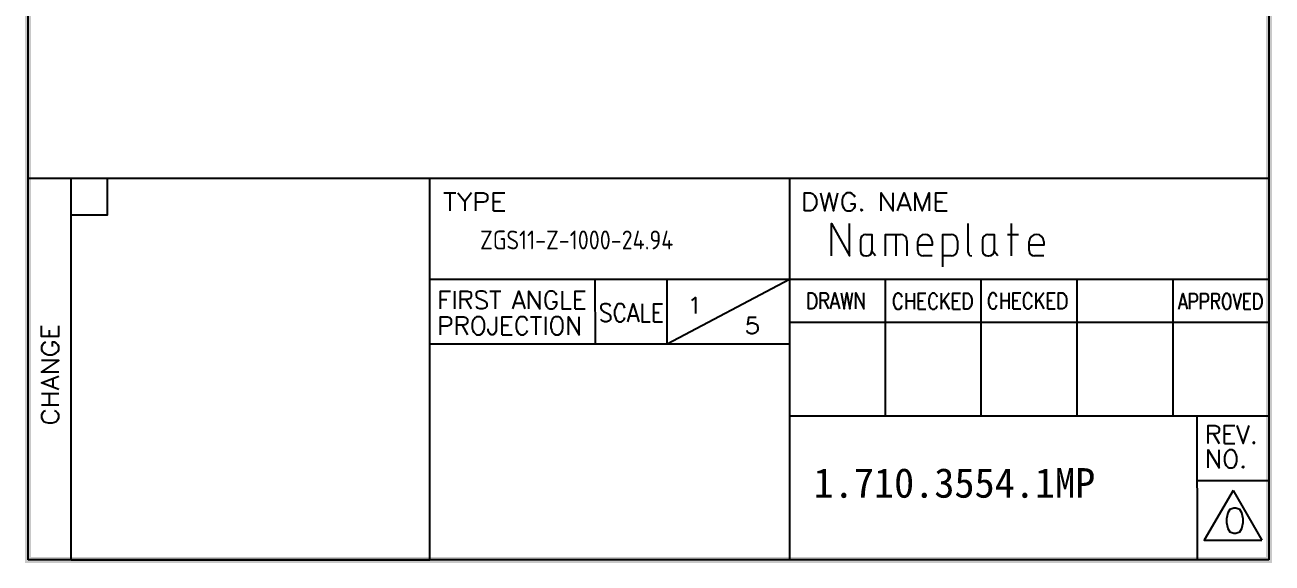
# Model space of a CAD drawing. Header units: millimetres. Extents: x -185079 to -2648, y 85916 to 249201.
# Drawn here: x -57810 to -55701, y 120964 to 121874 of the extents above; entities that cross this region are included whole.
import ezdxf

# ---------------------------------------------------------------- set-up
doc = ezdxf.new("R2010")
doc.units = ezdxf.units.MM
for name, color, linetype in [('PDF_Geometry', 7, 'Continuous'), ('PDF_Solid Fills', 7, 'Continuous'), ('PDF_Text', 7, 'Continuous')]:
    doc.layers.add(name, color=color, linetype=linetype)
doc.styles.add('PDF FangSong', font='simfang.ttf')

msp = doc.modelspace()

# ---------------------------------------------------------------- hatches: boundary and pattern name
at = {"layer": 'PDF_Solid Fills', "transparency": 33554559, "extrusion": (-0.004685415688226632, -0.01745240643729066, 0.9998367168639968)}
for points in [[(-87196.64754588668, 101854.7513881624), (-87189.52011056707, 101867.1119765626), (-88073.12200368926, 105118.9421904721)], [(-87189.52011056707, 101867.1119765626), (-88073.12200368926, 105118.9421904721), (-88060.76181771835, 105111.8148218752)], [(-86036.65697241713, 105665.7575245677), (-86043.78412394873, 105653.3975716625), (-85160.18251461453, 102401.5667222543)], [(-86043.78412394873, 105653.3975716625), (-85160.18251461453, 102401.5667222543), (-85172.54241679746, 102408.6947263498)], [(-85160.18251461453, 102401.5667222543), (-85172.54241679746, 102408.6947263498), (-87196.64754588668, 101854.7513881624)], [(-85172.54241679746, 102408.6947263498), (-87196.64754588668, 101854.7513881624), (-87189.52011056707, 101867.1119765626)]]:
    msp.add_hatch(color=256, dxfattribs=at).paths.add_polyline_path(points)

# ---------------------------------------------------------------- linework, layer by layer
at = {"layer": 'PDF_Geometry', "lineweight": 25, "extrusion": (-0.004685415688226634, -0.01745240643729067, 0.9998367168639968)}
for points in [[(-87192.89618583804, 101861.2568201292), (-88066.61657172251, 105115.1908304235)], [(-86040.4078107831, 105659.2522326787), (-85166.68742489847, 102405.3182223807)], [(-85333.85793207001, 103027.8982807547), (-87360.06643216718, 102483.8369485368)], [(-87122.63771988101, 101880.1212236281), (-87289.8081763284, 102502.7021345585)], [(-87273.97261541171, 102443.7270238409), (-87214.9966155989, 102459.5627885354), (-87230.83228398729, 102518.5384296943)], [(-86536.98075639593, 102037.3774360954), (-86704.15121284334, 102659.9583470295)], [(-86116.95593439958, 102817.6273359042), (-85949.78547795418, 102195.0464249701)], [(-86674.87706485027, 102643.0772871873), (-86655.38936869007, 102648.3099677963)], [(-86665.13321676917, 102645.6936274953), (-86657.14653427932, 102615.9494001567)], [(-86652.31269770671, 102649.1369298757), (-86637.17456396154, 102637.8068339839), (-86633.04345608641, 102622.4216459608)], [(-86629.74792481432, 102655.1958425711), (-86637.17456396154, 102637.8068339839)], [(-86615.09426085743, 102627.2409409303), (-86623.08101338797, 102656.9854291082), (-86610.26021899584, 102660.4279664788), (-86605.74429020703, 102659.99090786), (-86603.79275988006, 102658.8655570871), (-86602.07851946585, 102656.5769177042), (-86600.97687669168, 102652.4741487303), (-86601.17645459411, 102649.1218394293), (-86602.30173532978, 102647.1700482583), (-86606.12911112068, 102645.0427784519), (-86618.94990551098, 102641.600241085)], [(-86585.86272144724, 102635.0902402038), (-86593.84954401465, 102664.8349892195), (-86575.38747488834, 102669.7922766493)], [(-86078.15666336402, 102771.4151385031), (-86086.14341589456, 102801.1596266767), (-86076.39956781534, 102803.7759669852), (-86071.88376944579, 102803.3388733496), (-86068.49339188935, 102800.9505102276), (-86066.26633795838, 102798.7995674415), (-86063.6262546334, 102795.1098882402), (-86061.69843230475, 102787.930238165), (-86062.13523008127, 102783.4143794147), (-86062.98531809215, 102780.4371870319), (-86064.72326650655, 102776.6715271124), (-86068.41281528478, 102774.0314788074), (-86078.15666336402, 102771.4151385031)], [(-86059.98876241302, 102808.1830247496), (-86044.82228976836, 102780.3660980552), (-86045.62946226049, 102812.0386693995), (-86030.97606397326, 102784.0839760783), (-86031.78297562676, 102815.7566174637)], [(-86001.64948727678, 102816.1499683806), (-86003.87641078663, 102818.3009461905), (-86007.77967189868, 102820.5518735578), (-86010.75695967881, 102821.4017961309), (-86016.39816920341, 102819.887063582), (-86018.54927743282, 102817.6601050501), (-86020.80003936226, 102813.7567485371), (-86021.64999695377, 102810.7795911781), (-86021.5741116309, 102806.4013939975), (-86019.64628930597, 102799.2217439223), (-86017.51895911548, 102795.39466399), (-86015.2919655668, 102793.2434253413), (-86011.38877449356, 102790.9927588129), (-86008.4114166747, 102790.1425754009), (-86002.77020714826, 102791.6573079499), (-86000.61916895941, 102793.8845273243), (-85998.3683369893, 102797.7876229948), (-85997.51844943849, 102800.7650411958), (-85998.6200221757, 102804.8675493314), (-86005.79967224922, 102802.9397270028)], [(-85953.02554017477, 102805.0146284914), (-85961.01236274232, 102834.7593775075), (-85933.53732233189, 102810.2474491778), (-85941.52414489932, 102839.9921981977)], [(-85926.35819393743, 102812.175131429), (-85923.06207577485, 102844.9494856233), (-85904.30616935225, 102818.0963650374)], [(-85897.12625843658, 102820.0242574029), (-85905.11308100399, 102849.7690064265), (-85885.84383938365, 102823.0537225078), (-85882.54837332304, 102855.8279016083), (-85874.56155075377, 102826.0831525885)], [(-85863.79181480034, 102828.9749561162), (-85871.77863736775, 102858.7197051361), (-85853.31656824143, 102863.6769925621)], [(-86589.99382932238, 102650.4754282306), (-86578.71141027134, 102653.5048933276)], [(-86585.86272144724, 102635.0902402038), (-86567.40065231893, 102640.0475276332)], [(-85985.64694028777, 102799.5541107701), (-85986.25999922804, 102797.7401369573), (-85984.8207607353, 102796.4772296688), (-85983.69527954151, 102798.4287950108), (-85985.64694028777, 102799.5541107701)], [(-85924.87127860551, 102823.0208927794), (-85911.02479197187, 102826.7388408431)], [(-85867.92278259803, 102844.3596224585), (-85856.64036354699, 102847.3890875597)], [(-85863.79174476162, 102828.9746952742), (-85845.32967563334, 102833.9319826998)], [(-86014.36156199392, 102709.9225943778), (-86028.5448712774, 102762.7444733335), (-85985.12988733161, 102717.7716503111), (-85999.31319661693, 102770.593529271)], [(-85792.79380699502, 102775.4641327025), (-85805.46238372974, 102822.6448021322)], [(-85720.50741819639, 102788.8259633752), (-85734.69072748348, 102841.6478423309)], [(-85967.82625954515, 102759.8047765987), (-85971.27845803006, 102758.3283127598), (-85973.29207012603, 102755.5887665348), (-85974.65450069528, 102752.4731650795), (-85974.20376894737, 102748.7459646715)], [(-85967.82625954515, 102759.8047765987), (-85957.56946752788, 102762.558848517), (-85950.54673122065, 102736.4045766406)], [(-85926.15411575531, 102733.6073537218), (-85935.51783420435, 102768.4799770685), (-85910.9016116153, 102775.08972866)], [(-85908.71780408206, 102738.2892129519), (-85918.0815225311, 102773.1618362945)], [(-85897.8908177188, 102767.5872694016), (-85899.5055348504, 102771.5522717489), (-85902.5213268222, 102774.5915615992), (-85906.66173776772, 102775.6786786821), (-85910.9016116153, 102775.08972866)], [(-85856.07595497274, 102777.7149298545), (-85858.20322478084, 102781.5423056418), (-85861.86899552014, 102784.9562957976), (-85866.66018707442, 102786.4190164665), (-85870.90065264163, 102785.8301872094), (-85875.37840812163, 102784.0780693451), (-85878.27968016136, 102780.5498297541), (-85879.74230542788, 102775.7588036391), (-85879.66628968749, 102771.3806414823)], [(-85827.48587881224, 102740.8581467136), (-85841.6690480199, 102793.6795039889), (-85828.33550532242, 102797.2597204354)], [(-85815.32471142778, 102789.7572611803), (-85817.45185081461, 102793.5846719914), (-85820.46725152488, 102796.6240669028), (-85824.6084449936, 102797.7109738677), (-85828.33550532242, 102797.2597204354)], [(-85768.3337154507, 102813.37092209), (-85771.273230838, 102812.0321198204), (-85773.7995260317, 102809.1549120257), (-85775.16195660083, 102806.0393105708), (-85774.71122485293, 102802.3121101624)], [(-85768.3337154507, 102813.37092209), (-85758.07692343344, 102816.1249940079), (-85751.05418712445, 102789.9707221277)], [(-85736.0252901099, 102822.0461225594), (-85718.07590407935, 102826.865748412)], [(-85674.01972255154, 102826.5992161152), (-85676.14699235963, 102830.42659191), (-85679.81276309895, 102833.8405820583), (-85684.09114113648, 102835.4409993207), (-85688.84442022046, 102834.7144734739), (-85693.32217570054, 102832.9623556058), (-85696.22344773832, 102829.4341160222), (-85697.68607300668, 102824.6430899077), (-85697.61005726628, 102820.2649277472)], [(-85974.20376894737, 102748.7459646715), (-85969.52187470438, 102731.3095225808), (-85968.04499424178, 102727.8578554331), (-85965.30517751804, 102725.8437566767), (-85962.19013276404, 102724.481316451), (-85958.46254109613, 102724.9321532562)], [(-85958.46254109613, 102724.9321532562), (-85956.92410054545, 102725.3452430326), (-85953.98472523373, 102726.6845669756), (-85951.45843004201, 102729.5617747773), (-85950.6086825685, 102732.5397146596), (-85950.54673122065, 102736.4045766406)], [(-85897.8908177188, 102767.5872694016), (-85891.28110114728, 102742.9711772315)], [(-85875.67308852005, 102756.5090494976), (-85879.6663597262, 102771.3809023248)], [(-85856.0758945922, 102777.7152257096), (-85854.42353548713, 102771.5614635102), (-85878.01400062299, 102765.2271401254)], [(-85875.67308852005, 102756.5090494976), (-85874.19646889783, 102753.057312313), (-85871.45639133359, 102751.0432835934), (-85868.3419986835, 102749.6806682661), (-85864.6140157522, 102750.1316101323)], [(-85818.97178687339, 102762.3870970923), (-85815.52011972756, 102763.8639775515), (-85812.61812554706, 102767.3921314017), (-85811.39292061082, 102771.0198338893), (-85811.46913681304, 102775.3982218681)], [(-85815.32471142778, 102789.7572611803), (-85811.46913681304, 102775.3982218681)], [(-85774.71122485293, 102802.3121101624), (-85770.02933061004, 102784.8756680717), (-85768.55245014744, 102781.424000924), (-85765.81263342359, 102779.4099021638), (-85762.18490557381, 102778.1851235111), (-85758.96999699993, 102778.4982987433)], [(-85758.96999699993, 102778.4982987433), (-85757.43155645099, 102778.9113885234), (-85753.97988930518, 102780.3882689821), (-85751.9665380496, 102783.1277451669), (-85750.60345537656, 102786.2435217197), (-85751.05418712445, 102789.9707221277)], [(-85693.616856097, 102805.393335762), (-85697.61012730513, 102820.2651885892)], [(-85674.01979259028, 102826.599476954), (-85672.36743348533, 102820.4457147583), (-85695.95776820007, 102814.1114263865)], [(-85693.616856097, 102805.393335762), (-85692.1403668979, 102801.9415635574), (-85689.4006805933, 102799.9274297804), (-85686.28511415851, 102798.5651296321), (-85682.55778333101, 102799.0158963967)], [(-85942.56453955254, 102729.200957723), (-85950.13357140377, 102734.8658752493)], [(-85849.74164124423, 102754.1250214158), (-85864.6140157522, 102750.1316101323)], [(-85818.97178687339, 102762.3870970923), (-85832.305329571, 102758.8068806422)], [(-85792.79380699502, 102775.4641327025), (-85790.9414086891, 102772.6625240231), (-85788.33943829242, 102771.1623171633), (-85785.12466014153, 102771.4754573754)], [(-85742.55931236233, 102782.9047647831), (-85750.64102730945, 102788.4320207369)], [(-85667.68553924047, 102803.0092726639), (-85682.55778333101, 102799.0158963967)], [(-85289.65538426697, 102863.2789517283), (-86659.94885584198, 102495.33868712)], [(-86361.3186842019, 102462.2636614517), (-86389.68530277417, 102567.9074193635)], [(-86243.87963334155, 102493.7977375789), (-86272.24632195254, 102599.4417563295)], [(-86072.75363778065, 102653.0073801358), (-86243.87956330272, 102493.7974767368)], [(-85855.92612232346, 102472.0622873707), (-85915.8264511218, 102695.1447749203)], [(-85699.5114786846, 102514.0614989014), (-85759.41180748293, 102737.1439864505)], [(-85543.09696546334, 102556.0606754078), (-85602.99729426169, 102779.1431629607)], [(-85386.17029083075, 102598.1973734135), (-85446.0706196291, 102821.2798609627)], [(-86629.56883992055, 102451.8144581914), (-86637.41796589838, 102481.0463936995), (-86621.0071508379, 102485.4528947598)], [(-86633.6998777571, 102467.1993853794), (-86623.44308573984, 102469.9534572978)], [(-86614.85319300598, 102487.1053063916), (-86607.00406702815, 102457.8733708868)], [(-86596.74720014303, 102460.6269036141), (-86604.59625608216, 102489.8585782764), (-86593.3139022408, 102492.8880258631), (-86589.44861397959, 102492.826049157), (-86587.49701844293, 102491.7007158911), (-86585.64514664885, 102488.8992454861), (-86584.95659364897, 102486.3349170615), (-86585.29380293329, 102483.4954387816), (-86586.41921891735, 102481.5438909466), (-86589.59588414183, 102479.0412783893), (-86600.87823798145, 102476.0118308021)], [(-86592.16015701169, 102478.3532996043), (-86579.31096333776, 102465.3093020348)], [(-86560.92932590935, 102497.1848208476), (-86564.31970346566, 102499.5731839696), (-86568.18499172688, 102499.6351606795), (-86573.31338773457, 102498.2581247203), (-86576.62774955061, 102496.2683256818), (-86578.36570279216, 102492.5029441146), (-86577.67721983111, 102489.9388765283), (-86575.82527799832, 102487.1371452813), (-86574.01144426466, 102486.5246080202), (-86571.03415648264, 102485.6746854508), (-86562.51531287792, 102484.6630974491), (-86560.18866562737, 102484.1882567816), (-86558.23700488111, 102483.0629410292), (-86556.38512825604, 102480.261192272), (-86555.28355552243, 102476.1586841368), (-86557.15920052641, 102472.9058377324), (-86560.33593578787, 102470.4034860209), (-86565.4643317973, 102469.0264500617), (-86569.46724661125, 102469.6009794446), (-86572.7199324034, 102471.4768074001)], [(-86556.90285283091, 102502.665669146), (-86538.95359722139, 102507.4852599823)], [(-86548.18463178558, 102505.0066162711), (-86540.33550580774, 102475.7746807626)], [(-86511.6167750853, 102483.4860050939), (-86509.7220529802, 102515.3342808993), (-86491.61626540634, 102488.856382296)], [(-86485.46224236487, 102490.5088114417), (-86493.3113683427, 102519.7407469424), (-86467.51298675533, 102495.3284022743), (-86475.36211273131, 102524.5603377749)], [(-86445.87899441223, 102525.32828394), (-86448.10591792395, 102527.4792617467), (-86451.49636551723, 102529.8678857107), (-86454.33595670584, 102530.2049947614), (-86458.9515391985, 102528.9656553921), (-86461.24021359823, 102527.2515454027), (-86462.97816201262, 102523.4858854832), (-86463.82825002352, 102520.5086931004), (-86463.75223428126, 102516.1305309437), (-86461.82441195447, 102508.9508808642), (-86459.69721218523, 102505.1237659157), (-86457.33239162384, 102502.4597487687), (-86454.07971065897, 102500.5841991655), (-86451.10248325938, 102499.7339807372), (-86446.48690076868, 102500.9733201028), (-86444.33586257986, 102503.2005394697), (-86442.46014753517, 102506.4531250359), (-86441.7479565757, 102509.943356752), (-86442.84952931115, 102514.0458648876), (-86449.51636586965, 102512.255739152)], [(-86438.95104883597, 102534.3371460042), (-86431.10192286, 102505.1052105031), (-86416.2295483502, 102509.0986217866)], [(-86409.56284221109, 102510.8887124979), (-86417.41196818893, 102540.1206480027), (-86401.00115312832, 102544.5271490626)], [(-86413.69373997182, 102526.2731180051), (-86403.94989189085, 102528.8894583062)], [(-86223.01921070214, 102575.8224400673), (-86220.86804209216, 102578.0496944585), (-86218.24222361784, 102582.6032652208), (-86211.21948731059, 102556.4489933411)], [(-86028.52673913304, 102613.2009259793), (-86035.54954548084, 102639.3554587015), (-86029.3955224374, 102641.0078878398), (-86025.90542114232, 102640.2956618639), (-86023.67842759179, 102638.1444232152), (-86022.10188377088, 102636.368597351), (-86019.97461396104, 102632.5412215563), (-86018.32225485785, 102626.3874593605), (-86018.38393570889, 102622.5221107151), (-86018.72121020276, 102619.6826149258), (-86019.70879434513, 102617.218010243), (-86022.37271609144, 102614.8533551213), (-86028.52673913304, 102613.2009259793)], [(-86009.03930381322, 102618.4335365552), (-86016.06211016103, 102644.5880692699), (-86007.85670263074, 102646.7913198019), (-86004.87954527183, 102645.941362212), (-86003.57839463392, 102645.1911633816), (-86001.86421460213, 102642.9022281431), (-86001.17573164111, 102640.3381605567), (-86001.51280567687, 102637.4984389451), (-86002.26316994519, 102636.1973837116), (-86004.55184434504, 102634.483273719), (-86012.75725187534, 102632.2800231907)], [(-86006.60290761093, 102633.9328182284), (-85996.21806260815, 102621.8767531906)], [(-85992.62849841277, 102622.8405943164), (-85992.47165468334, 102650.9229493635), (-85977.75625432223, 102626.8339705798)], [(-85982.21499308546, 102653.6769862576), (-85970.57634340644, 102628.7618629453), (-85972.98369768272, 102656.155700013), (-85961.34596094428, 102631.2403315623), (-85963.75292395915, 102658.6342736869)], [(-85951.08916892715, 102633.9944034801), (-85958.11197527495, 102660.1489361986), (-85938.26830932718, 102637.4369583572), (-85945.29111567311, 102663.5914910724)], [(-85880.93499240417, 102673.7238174486), (-85882.649102399, 102676.0124918446), (-85884.73852977551, 102677.6508819577), (-85887.20287361938, 102678.6385361408), (-85890.7928290764, 102677.6745899581), (-85892.43099336779, 102675.5853630435), (-85893.41870793315, 102673.1207233369), (-85893.7558520059, 102670.2812625715), (-85893.81753285692, 102666.415913926), (-85892.16510371315, 102660.2618908845), (-85890.03790394576, 102656.4347759355), (-85888.46149054413, 102654.6589150508), (-85886.23436657431, 102652.5077114226), (-85883.77002273043, 102651.5200572433), (-85880.18006727155, 102652.4840034223), (-85878.54190298029, 102654.5732303406), (-85877.69188500998, 102657.5506835622), (-85877.21704434392, 102659.8773308094)], [(-85875.9209859074, 102681.6684178654), (-85868.89810952089, 102655.5136243082)], [(-85872.61612762172, 102669.3603717825), (-85859.79526801988, 102672.8029266596)], [(-85863.1001263057, 102685.110972743), (-85856.07724991915, 102658.9561791821)], [(-85848.89694774184, 102660.8841766082), (-85855.91982412837, 102687.0389701692), (-85843.61190846466, 102690.3437934364)], [(-85852.61496584256, 102674.7309240825), (-85844.92263266967, 102676.7964079804)], [(-85823.4972701169, 102689.1465361365), (-85825.21138010998, 102691.4352105362), (-85827.8136210034, 102692.9359040563), (-85829.76515133036, 102694.0612548324), (-85833.35510678925, 102693.0973086497), (-85834.99327108065, 102691.0080817351), (-85836.49379916103, 102688.4057454351), (-85836.31812971874, 102685.7039812626), (-85836.37981056793, 102681.8386326172), (-85834.727381426, 102675.6846095757), (-85832.6001816549, 102671.8574946271), (-85831.53658177202, 102669.9439371531), (-85828.7966442853, 102667.9304301143), (-85826.33230044144, 102666.9427759312), (-85822.74234498442, 102667.9067221102), (-85821.61699421002, 102669.8582524392), (-85820.25416272096, 102672.9734022538), (-85819.7793220549, 102675.3000495043)], [(-85818.99568587377, 102696.9535450209), (-85811.97280948724, 102670.7987514637)], [(-85805.66214317628, 102700.5337614748), (-85814.31379162903, 102679.517102934)], [(-85811.35129038406, 102686.9102902473), (-85798.63926678963, 102674.3789679143)], [(-85792.48524374816, 102676.0313970558), (-85799.50812013481, 102702.1861906205), (-85787.20020446925, 102705.4910138841)], [(-85796.20326184899, 102689.8781445339), (-85788.51066783558, 102691.9436984724)], [(-85775.04879199933, 102680.7127346015), (-85782.07159834528, 102706.8672673199), (-85775.40476178679, 102708.6573930555), (-85772.4274740049, 102707.8074704823), (-85769.82530315021, 102706.307037801), (-85768.11112311842, 102704.0181025663), (-85766.12161994059, 102700.703801129), (-85764.46919079682, 102694.5497780875), (-85764.39317505642, 102690.171615927), (-85764.86801572246, 102687.8449686798), (-85766.23084721142, 102684.7298188652), (-85768.38195543898, 102682.5028603328), (-85775.04879199933, 102680.7127346015)], [(-85726.19648590751, 102715.8227527179), (-85727.77289930917, 102717.5986135989), (-85730.00002327899, 102719.7498172307), (-85732.46436712096, 102720.7374714101), (-85736.05432257974, 102719.7735252273), (-85737.69248687114, 102717.684298309), (-85738.5425048432, 102714.7068450912), (-85739.0173455075, 102712.3801978366), (-85738.94132976708, 102708.0020356798), (-85737.28890062319, 102701.8480126383), (-85735.29939744726, 102698.5337112011), (-85733.58521741546, 102696.2447759668), (-85731.49586007591, 102694.6066466919), (-85729.0315162338, 102693.6189925089), (-85725.44156077316, 102694.5829386916), (-85723.80339648364, 102696.6721656099), (-85722.81561187955, 102699.1365444707), (-85722.47853784553, 102701.9762660824)], [(-85721.18195772821, 102723.7674932121), (-85714.1591513804, 102697.6129604974)], [(-85717.87702940368, 102711.4591862909), (-85705.05616980184, 102714.9017411643)], [(-85708.36109812636, 102727.2100480935), (-85701.33829177855, 102701.0555153746)], [(-85694.1586417033, 102702.9833376995), (-85701.18144805111, 102729.1378704216), (-85688.87392364895, 102732.4425886283)], [(-85697.87651972657, 102716.8295634929), (-85690.18457781708, 102718.8949423335)], [(-85668.75902446079, 102731.2454013685), (-85670.33543786242, 102733.0212622494), (-85673.07537534913, 102735.0347692883), (-85675.02690567424, 102736.1601200649), (-85679.12967464815, 102735.0584772923), (-85680.25502542265, 102733.1069469596), (-85681.6178569116, 102729.9917971524), (-85682.09269757764, 102727.665149902), (-85681.50386832036, 102723.4246843308), (-85679.85143917658, 102717.2706612894), (-85678.37474951752, 102713.818663266), (-85676.66056948387, 102711.5297280243), (-85674.05839862916, 102710.0292953462), (-85672.10686830219, 102708.9039445701), (-85668.00409932641, 102710.0055873427), (-85666.87874855204, 102711.9571176711), (-85665.37815043282, 102714.559193125), (-85665.04107639877, 102717.398914733)], [(-85664.25757063876, 102739.0523752365), (-85657.23476429096, 102712.8978425181)], [(-85651.43671103705, 102742.4949301104), (-85659.57567639403, 102721.6159331422)], [(-85656.61318480548, 102729.0096771568), (-85644.41390468924, 102716.3403973952)], [(-85637.74706813085, 102718.1305231308), (-85644.76987447856, 102744.2850558455), (-85632.97464191062, 102747.4522175398)], [(-85641.46494615228, 102731.9767489201), (-85634.28555691915, 102733.9045012118)], [(-85620.31074680119, 102722.8118256522), (-85627.333553149, 102748.9663583744), (-85620.66671658876, 102750.7564841062), (-85617.68942880862, 102749.9065615367), (-85614.9494913219, 102747.8930544979), (-85613.37307792038, 102746.1171936132), (-85611.7586216292, 102742.1521212324), (-85610.10626252412, 102735.9983590296), (-85609.65512986014, 102732.2707069814), (-85609.99227393289, 102729.4312462118), (-85611.4928020134, 102726.8289099196), (-85613.64391024093, 102724.6019513872), (-85620.31074680119, 102722.8118256522)], [(-85423.75745725363, 102775.0392389176), (-85423.97599129015, 102802.4710138124), (-85409.91123146037, 102778.7571169376)], [(-85405.80806156491, 102779.8583080657), (-85412.69317132117, 102805.5000272691), (-85405.00070772714, 102807.5655461913), (-85402.16098611917, 102807.2284721537), (-85400.72226931095, 102805.9654247915), (-85399.0080892773, 102803.6764895492), (-85398.04421313327, 102800.0867949291), (-85398.38128716916, 102797.2470733174), (-85399.13152101821, 102795.9460531045), (-85401.42045625845, 102794.2318730708), (-85409.11291985061, 102792.1663541524)], [(-85387.85932763816, 102784.6777588246), (-85394.74443739267, 102810.319478028), (-85386.5391602835, 102812.5226935395), (-85383.69943867365, 102812.1856195019), (-85382.77353538232, 102810.7848755461), (-85381.05935534868, 102808.4959403081), (-85380.09547920662, 102804.9062456913), (-85380.43255324055, 102802.06652408), (-85380.66997357272, 102800.9032004527), (-85382.9589088148, 102799.189020419), (-85391.16418592384, 102796.9858049113)], [(-85369.39673682905, 102789.6351863351), (-85376.28184658357, 102815.276905539), (-85368.58938299131, 102817.3424244533), (-85365.74966138332, 102817.0053504193), (-85364.31094457324, 102815.7423030534), (-85363.10957805658, 102813.3156712218), (-85362.55879168885, 102811.2644171543), (-85362.38305220775, 102808.5623921356), (-85362.99558946534, 102806.7485584039), (-85365.28452470548, 102805.0343783666), (-85372.97698829776, 102802.9688594523)], [(-85367.33598888943, 102804.4843745241), (-85357.60216602134, 102792.8027296295)], [(-85354.23034368103, 102821.1979990699), (-85355.49339104697, 102819.7592822598), (-85356.34327859791, 102816.781864055), (-85356.68068351304, 102813.9423332485), (-85356.74236436408, 102810.0769846104), (-85355.09000526086, 102803.9232224077), (-85353.10043204423, 102800.6086601354), (-85351.386061209, 102798.3200557726), (-85349.15906766032, 102796.1688171239), (-85347.34523392664, 102795.5562798665), (-85343.75527846775, 102796.5202260492), (-85342.49223109995, 102797.9589428594), (-85341.12953003214, 102801.0740576503), (-85340.7923859594, 102803.9135184158), (-85341.24351862524, 102807.6411704677), (-85342.89587772844, 102813.7949326709), (-85344.37263742996, 102817.2471915363), (-85346.08674742303, 102819.5358659397), (-85348.8265544886, 102821.5494079953), (-85350.64038822228, 102822.1619452527), (-85354.23034368103, 102821.1979990699)], [(-85341.92191599285, 102824.503519116), (-85328.37023052036, 102800.6518556034), (-85328.07569019959, 102828.2213971354)], [(-85317.08781146759, 102803.6813207083), (-85323.97292122197, 102829.3230399117), (-85312.6905021728, 102832.3525050124)], [(-85320.66813297683, 102817.015254667), (-85313.48874374197, 102818.9430069551)], [(-85300.67685633127, 102808.0873000873), (-85307.56196608579, 102833.7290192908), (-85301.40794304431, 102835.3814484291), (-85298.56848227672, 102835.0443043579), (-85296.34122788579, 102832.8931357497), (-85294.62711789098, 102830.6044613463), (-85292.63754467618, 102827.2898990745), (-85290.98518557112, 102821.1361368713), (-85291.04686642216, 102817.2707882333), (-85291.38401049677, 102814.4313274604), (-85292.2341588882, 102811.453839222), (-85294.52283328793, 102809.7397292326), (-85300.67685633127, 102808.0873000873)], [(-86510.64338575289, 102494.1935988977), (-86497.82252615108, 102497.6361537711)], [(-86409.56270213352, 102510.8881908208), (-86393.15201749405, 102515.2946568606)], [(-86353.22681342227, 102530.413347607), (-86356.10437746171, 102532.9394073151), (-86359.96966572104, 102533.0013840287), (-86364.07230427754, 102531.899776273), (-86367.38666609161, 102529.9099772345), (-86368.61187102784, 102526.2822747468), (-86367.92338806865, 102523.71820716), (-86366.07138102244, 102520.9164934233), (-86364.7703608038, 102520.1662595798), (-86362.3060169618, 102519.1786053968), (-86354.29998687585, 102518.0293207984), (-86351.97333962527, 102517.5544801341), (-86350.53449239404, 102516.2914677849), (-86348.68261576895, 102513.4897190277), (-86347.58104303348, 102509.3872108925), (-86348.94387452245, 102506.2720610849), (-86352.12060978575, 102503.7697093664), (-86356.22324833841, 102502.6681016143), (-86360.22616315422, 102503.2426310005), (-86362.96610063907, 102505.2561380393)], [(-86328.94825658876, 102534.1834983523), (-86330.66236658182, 102536.4721727483), (-86333.54000065998, 102538.9984933022), (-86336.37959184867, 102539.3356023599), (-86340.99504392012, 102538.096298011), (-86342.77103522407, 102536.519849591), (-86343.99603970045, 102532.8919212814), (-86344.33331419433, 102530.0524254916), (-86344.77011196908, 102525.5365667413), (-86342.8422896423, 102518.3569166661), (-86340.20227635604, 102514.6674983073), (-86338.35026931166, 102511.8657845706), (-86335.61053228482, 102509.8525033537), (-86333.14598798097, 102508.8646233487), (-86328.53053591143, 102510.1039276975), (-86326.37949772073, 102512.3311470682), (-86325.01659619295, 102515.4460360371), (-86324.81721875047, 102518.7985711638)], [(-86318.27363278762, 102512.8591480386), (-86317.40445802126, 102544.431213121), (-86300.32450759746, 102517.6787038581)], [(-86302.53221393257, 102548.4245893807), (-86294.68329807288, 102519.1934364029), (-86281.34962495415, 102522.7736878735)], [(-86275.70854584895, 102524.2883854057), (-86283.5574617105, 102553.5195383872), (-86269.19803113687, 102557.3752180571)], [(-86279.83958368724, 102539.67331259), (-86271.12123222066, 102542.0142947319)], [(-85992.40508209074, 102632.2472379366), (-85983.17404752664, 102634.7258816515)], [(-85848.89694774184, 102660.8841766082), (-85836.58903207815, 102664.1889998722)], [(-85792.48524374816, 102676.0313970558), (-85780.17732808445, 102679.3362203236)], [(-85694.1586417033, 102702.9833376995), (-85681.85111730114, 102706.2880559098)], [(-85637.74706813085, 102718.1305231308), (-85625.95183556281, 102721.297684825)], [(-85423.39634434026, 102783.9330690229), (-85414.67851455462, 102786.2739110873)], [(-85317.08781146759, 102803.6813207083), (-85305.80539241826, 102806.710785809)], [(-87241.05745227504, 102239.2389498707), (-87269.2633694806, 102231.6653221329), (-87273.94526372534, 102249.1017642273)], [(-87241.05745227504, 102239.2389498707), (-87245.73934651805, 102256.6753919614)], [(-86618.27695860746, 102409.7614372666), (-86626.12601454473, 102438.993111929), (-86614.84366070326, 102442.0225595236), (-86610.46549371557, 102442.0982969133), (-86609.02677690737, 102440.8352495474), (-86607.31260170274, 102438.5465926579), (-86606.0732623371, 102433.9310101653), (-86606.41047161956, 102431.0915318858), (-86607.02293883833, 102429.2774373153), (-86610.71255282812, 102426.6373714968), (-86621.9949066676, 102423.6079239058)], [(-86591.60954716042, 102416.9219577177), (-86599.4586030977, 102446.1536323801), (-86588.17624925819, 102449.183079971), (-86584.310960997, 102449.1211032612), (-86582.35936546033, 102447.9957699948), (-86580.64519025767, 102445.7071131054), (-86579.8189406645, 102442.6299711615), (-86580.15614994882, 102439.7904928858), (-86581.28156593289, 102437.838945047), (-86584.45823115738, 102435.3363324968), (-86595.74058499871, 102432.3068849025)], [(-86587.02277452777, 102434.6488403692), (-86574.17324031632, 102421.604095297)], [(-86567.1501125473, 102454.8288503601), (-86568.9260386416, 102453.2524194499), (-86570.66398705413, 102449.4867595267), (-86571.51400985531, 102446.5095846579), (-86571.43799411306, 102442.1314225011), (-86569.5101717863, 102434.9517724221), (-86567.38297201703, 102431.1246574731), (-86565.01821666535, 102428.4606228159), (-86561.76553570047, 102426.5850732089), (-86559.3010566082, 102425.5971757011), (-86554.17266060048, 102426.9742116602), (-86552.02175283091, 102429.2013960071), (-86550.14603778637, 102432.4539815728), (-86549.43371640761, 102435.9442483094), (-86549.50966210918, 102440.3221496279), (-86551.43748443596, 102447.5017997031), (-86553.56475424404, 102451.3291754979), (-86555.79180817514, 102453.480118284), (-86559.18225577018, 102455.8687422443), (-86562.02171653775, 102456.2058863188), (-86567.1501125473, 102454.8288503601)], [(-86535.35423988287, 102463.3664242765), (-86529.43307630936, 102441.3146605357), (-86529.86987408587, 102436.7988017779), (-86530.48254176273, 102434.9849330299), (-86532.63357995331, 102432.7577136555), (-86535.19764753603, 102432.0692306962), (-86538.17500535489, 102432.9194141077), (-86539.61385258612, 102434.1824264536), (-86542.25393591108, 102437.8721056548), (-86542.94241887025, 102440.4361732411)], [(-86517.76140590348, 102436.7513507647), (-86525.61053187946, 102465.9832862658), (-86509.1999776611, 102470.3897172851)], [(-86521.89265385804, 102452.1370604686), (-86511.63599226005, 102454.8910973701)], [(-86482.2806757424, 102470.469807229), (-86483.99478573547, 102472.7584816287), (-86487.38523333051, 102475.1471055932), (-86490.22482451923, 102475.4842146435), (-86495.35322052693, 102474.1071786848), (-86497.64189492667, 102472.3930686917), (-86498.86702982416, 102468.7651053653), (-86499.71698741379, 102465.7879480026), (-86499.64110209452, 102461.4097508257), (-86497.713279766, 102454.2301007468), (-86495.58594957738, 102450.4030208183), (-86493.22125943539, 102447.7389686508), (-86490.48139198925, 102445.7257224578), (-86487.50416458967, 102444.8755040262), (-86482.3757685801, 102446.2525399849), (-86480.22473039127, 102448.4797593518), (-86478.34901534668, 102451.732344918), (-86478.14963790412, 102455.084880041)], [(-86478.94280638614, 102478.5141313886), (-86460.99355077672, 102483.3337222249)], [(-86470.2245853408, 102480.85507851), (-86462.37545936297, 102451.6231430094)], [(-86454.83952773514, 102484.9861513707), (-86446.99040175916, 102455.7542158622)], [(-86438.42870301822, 102489.3920957255), (-86440.71750783731, 102487.6779507161), (-86442.45545625174, 102483.9122907929), (-86442.79260032446, 102481.072830027), (-86443.22939810097, 102476.5569712734), (-86441.3015757742, 102469.3773211944), (-86438.66156248805, 102465.6879028389), (-86436.80968586296, 102462.8861540817), (-86433.5570048998, 102461.0106044752), (-86430.5796470791, 102460.1604210669), (-86425.45125107151, 102461.5374570261), (-86423.30034330195, 102463.7646413762), (-86421.93744177416, 102466.8795303488), (-86421.22512039366, 102470.3697970854), (-86421.30106609523, 102474.7476984039), (-86423.22888842387, 102481.9273484792), (-86425.35615823195, 102485.7547242702), (-86427.58321216305, 102487.9056670601), (-86430.4608462412, 102490.4319876102), (-86433.30030700866, 102490.7691316847), (-86438.42870301822, 102489.3920957255)], [(-86409.04063647076, 102465.9441839079), (-86416.88976244672, 102495.1761194053), (-86391.60419437822, 102470.6260781512), (-86399.45332035421, 102499.8580136518)], [(-86317.8128565141, 102523.4288194268), (-86306.5305678842, 102526.4582495112)], [(-86275.70854584895, 102524.2883854057), (-86261.34911527704, 102528.1440650793)], [(-86110.45203930579, 102576.3581979792), (-86122.76008539062, 102573.0533396914), (-86121.2690608385, 102561.3578308663), (-86120.00601347254, 102562.7965476765), (-86116.82934824993, 102565.2991602263), (-86113.2395232123, 102566.2630713922), (-86108.72359442149, 102565.8260127772), (-86105.47104387775, 102563.9504281539), (-86103.48134024009, 102560.6359008946), (-86102.7928572809, 102558.0718333153), (-86102.85466855123, 102554.2064496535), (-86104.7302531765, 102550.9538991079), (-86108.41993237412, 102548.3138157828), (-86112.00975741363, 102547.3499046168), (-86116.0126722257, 102547.9244340067), (-86117.82650596123, 102548.5369712645), (-86119.54081641416, 102550.8258714862)], [(-85270.79018073702, 102793.0206306819), (-86053.88837386829, 102582.7493549483)], [(-87255.92966375801, 102235.2455823608), (-87258.82143226752, 102246.0151878945)], [(-86517.76140590348, 102436.7513507647), (-86501.35085168328, 102441.157781784)], [(-87260.11778415016, 102224.2240220481), (-87262.26885977385, 102221.9970722692), (-87264.14447217212, 102218.744234622), (-87264.9944949733, 102215.7670597527), (-87263.47976242282, 102210.1258502263), (-87261.25277370143, 102207.9748899299), (-87258.00005530355, 102206.0990707274), (-87255.02280012913, 102205.2491394012), (-87250.50703919443, 102204.8123153648), (-87243.84020263408, 102206.6024411004), (-87240.15058864617, 102209.2425069115), (-87237.99951302246, 102211.4694566867), (-87236.12390062236, 102214.7222943381), (-87235.27387782115, 102217.6994692031), (-87236.78861037349, 102223.3406787296), (-87239.01559909315, 102225.4916390297), (-87242.26831749102, 102227.3674582285), (-87245.24557266534, 102228.2173895547), (-87249.34827643141, 102227.1157642887), (-87247.55815069619, 102220.4489277322)], [(-86044.38695882782, 102547.3639180902), (-86631.58236769083, 102389.6948941918)], [(-87225.49710702895, 102181.2886749073), (-87253.70302423635, 102173.7150471732), (-87230.5921610888, 102200.2638183925), (-87258.79807829611, 102192.6901906552)], [(-87217.92351431526, 102153.0828881208), (-87249.0211299916, 102156.2786050788), (-87223.7070513343, 102174.6220991891)], [(-87228.25612161482, 102154.7067525415), (-87231.83644312233, 102168.0406865007)], [(-87244.33930578732, 102138.8424238265), (-87216.13338858004, 102146.4160515606)], [(-87226.04838267398, 102123.9608757645), (-87231.00560006475, 102142.4226840544)], [(-87239.38208839842, 102120.3806155445), (-87211.17617119102, 102127.9542432786)], [(-87230.09873643586, 102112.4262410947), (-87232.38750864923, 102110.7121048309), (-87234.12542445782, 102106.9464536682), (-87234.97544725901, 102103.9692787994), (-87233.59841129997, 102098.8408827917), (-87231.37142258041, 102096.6899224916), (-87227.98100758925, 102094.301289774), (-87225.14144900636, 102093.9641719666), (-87220.62568806972, 102093.5273479265), (-87213.9588515132, 102095.3174736621), (-87210.26923752342, 102097.9575394807), (-87207.98046530642, 102099.6716757333), (-87206.2425494996, 102103.4373268998), (-87205.39252669839, 102106.4145017723), (-87206.76956265744, 102111.54289778), (-87208.99655137885, 102113.6938580801), (-87212.38696636817, 102116.0824907939), (-87215.22652495115, 102116.4196086014)], [(-85229.7549153912, 102640.1959424978), (-86012.85310852247, 102429.9246667647)], [(-85347.19437682765, 102608.6628747159), (-85284.1266762188, 102373.7843720792)], [(-85316.75245545163, 102569.0023768595), (-85324.60151139075, 102598.2340515219), (-85313.31909233786, 102601.2635166189), (-85308.80342438942, 102600.8263879633), (-85307.50214333039, 102600.0762241529), (-85305.13752322897, 102597.412432828), (-85304.4489702291, 102594.8481044029), (-85305.16123122917, 102591.3581335289), (-85305.91172591865, 102590.0570432716), (-85309.60107423888, 102587.4167691446), (-85320.88349328992, 102584.3873040402)], [(-85290.0844667705, 102576.163611596), (-85297.93366278707, 102605.3958079391), (-85281.52310856698, 102609.8022389584)], [(-85277.93341395048, 102610.7661151006), (-85259.82742591666, 102584.2879906753), (-85257.93264343112, 102616.1365623433)], [(-85312.16502105874, 102586.7288779072), (-85298.80333991974, 102573.8224893767)], [(-85294.2155046088, 102591.5485387803), (-85284.47178694895, 102594.1648440645)], [(-85306.01131943846, 102529.0020192596), (-85313.86037537755, 102558.2336939224), (-85288.06258551168, 102533.8214700222), (-85295.91164144895, 102563.0531446808)], [(-85290.0844667705, 102576.163611596), (-85273.67391255217, 102580.570042619)], [(-85280.0132389874, 102567.3214975074), (-85281.65140327867, 102565.2322705891), (-85283.5271787039, 102561.9793891642), (-85284.2394397021, 102558.4894182901), (-85284.1634239617, 102554.1112561296), (-85282.37329822636, 102547.4444195694), (-85280.10833182685, 102543.1042302596), (-85277.881408317, 102540.9532524571), (-85274.49090033941, 102538.5649243514), (-85272.16418305012, 102538.0898228488), (-85267.03578704059, 102539.466858808), (-85264.74718267958, 102541.1812296431), (-85263.00903380706, 102544.9466637406), (-85262.15907621557, 102547.9238210996), (-85262.37278855112, 102552.8147967714), (-85264.16291428462, 102559.4816333316), (-85266.29018409268, 102563.3090091264), (-85268.65480419596, 102565.9728004513), (-85271.90768561885, 102567.8485758729), (-85274.8848429797, 102568.6985334666), (-85280.0132389874, 102567.3214975074)], [(-85243.0794667833, 102591.5339525049), (-85243.82977067292, 102590.2331931302), (-85242.39098382414, 102588.9698849218), (-85241.77877744762, 102590.7839094591), (-85243.0794667833, 102591.5339525049)], [(-85249.77515446788, 102546.8510389077), (-85250.90102692507, 102544.899368505), (-85249.0866715086, 102544.2869713251), (-85248.33695934048, 102545.5878514643), (-85249.77515446788, 102546.8510389077)], [(-85201.3882968188, 102534.5521845859), (-85318.82728729687, 102503.0184043213)], [(-85255.58286098774, 102502.9571845723), (-85281.0063989856, 102409.2590461681), (-85187.15761280115, 102434.4585730848)], [(-85255.58286098774, 102502.9571845723), (-85187.15761280115, 102434.4585730848)], [(-85246.84585529353, 102474.5126032094), (-85252.4490919673, 102470.8089199998), (-85254.52431487557, 102464.2037642906), (-85253.95919361676, 102453.9089994207), (-85252.3067644747, 102447.7549763792), (-85247.63920511931, 102438.5620450871), (-85242.53451711182, 102433.8847817471), (-85235.82970770074, 102433.4859568174), (-85232.23975224384, 102434.4499030039), (-85226.63651556823, 102438.1535862172), (-85224.56155350221, 102444.7586718858), (-85225.12660472233, 102455.0531759099), (-85226.77903386425, 102461.2071989514), (-85231.44666325659, 102470.4003910818), (-85236.55109042556, 102475.0777244661), (-85243.25589983477, 102475.4765493921), (-85246.84585529353, 102474.5126032094)], [(-85166.68747562272, 102405.3173698206), (-87192.89597572174, 101861.2560376064)], [(-86536.84312018692, 102036.8643267141), (-87122.50002328957, 101879.6084101093)]]:
    msp.add_lwpolyline(points, dxfattribs=at)

# ---------------------------------------------------------------- texts
at = {"layer": 'PDF_Text', "extrusion": (-0.004685415688226635, -0.01745240643729066, 0.9998367168639968), "insert": (-57039.92610584824, 121494.4783711869, 1853.41788367316), "char_height": 31.86, "attachment_point": 7, "text_direction": (0.9999890200353039, 2.612546578426251e-14, 0.004686129408433776), "style": 'PDF FangSong'}
msp.add_mtext('{\\Fgbenor.shx,gbcbig.shx|c134;ZGS11-Z-1000-24.94}', dxfattribs=at)
at = {"layer": 'PDF_Text', "transparency": 33554687, "insert": (-56475.89832144712, 121073.8950643672, 1848.719630346096), "char_height": 50, "attachment_point": 7, "style": 'PDF FangSong'}
msp.add_mtext('1.710.3554.1MP', dxfattribs=at)

doc.saveas('drawing.dxf')
